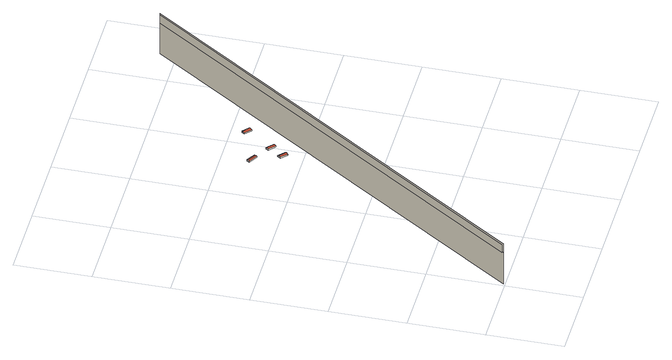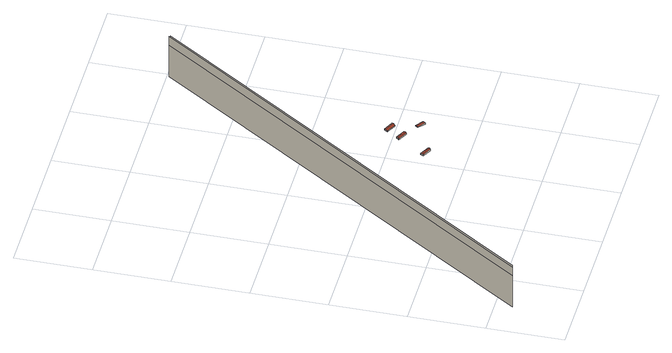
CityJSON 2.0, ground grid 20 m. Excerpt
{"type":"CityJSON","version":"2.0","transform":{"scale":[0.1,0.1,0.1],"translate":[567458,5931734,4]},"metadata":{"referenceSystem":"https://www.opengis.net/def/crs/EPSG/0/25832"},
"CityObjects":{
"building1":{"type":"Building","attributes":{"Grundfläche 2D":"37294.614935","Grundhöhe NN":"4.734"},"children":["building1-1","building1-2","building1-3","building1-4"],"geometry":[{"type":"MultiSurface","lod":"3","boundaries":[[[0,1,2,3]],[[4,5,6,7]],[[4,7,8,9]]],"semantics":{"surfaces":[{"type":"WallSurface"}],"values":[0,0,0]}}]},
"building1-1":{"type":"BuildingInstallation","parents":["building1"],"geometry":[{"type":"MultiSurface","lod":"3","boundaries":[[[10,11,12,13]],[[14,10,13,15]],[[12,16,17,15,13]],[[17,18,14,15]],[[14,18,19,11,10]],[[19,16,12,11]]],"semantics":{"surfaces":[{"type":"RoofSurface"},{"type":"WallSurface"}],"values":[0,0,1,1,1,1]}}]},
"building1-2":{"type":"BuildingInstallation","parents":["building1"],"geometry":[{"type":"MultiSurface","lod":"3","boundaries":[[[20,21,22,23]],[[24,21,20,25]],[[26,27,23,22]],[[23,27,28,25,20]],[[28,29,24,25]],[[29,30,26,22,21,24]]],"semantics":{"surfaces":[{"type":"RoofSurface"},{"type":"WallSurface"}],"values":[0,0,1,1,1,1]}}]},
"building1-3":{"type":"BuildingInstallation","parents":["building1"],"geometry":[{"type":"MultiSurface","lod":"3","boundaries":[[[31,32,33,34]],[[35,32,31,36]],[[37,38,34,33]],[[34,38,39,36,31]],[[39,40,35,36]],[[35,40,37,33,32]]],"semantics":{"surfaces":[{"type":"RoofSurface"},{"type":"WallSurface"}],"values":[0,0,1,1,1,1]}}]},
"building1-4":{"type":"BuildingInstallation","parents":["building1"],"geometry":[{"type":"MultiSurface","lod":"3","boundaries":[[[41,42,43,44]],[[45,42,41,46]],[[47,48,44,43]],[[44,48,49,46,41]],[[49,50,45,46]],[[45,50,47,43,42]]],"semantics":{"surfaces":[{"type":"RoofSurface"},{"type":"WallSurface"}],"values":[0,0,1,1,1,1]}}]}
},
"vertices":[
[5,8,133],[698,1043,133],[698,1043,108],[5,8,108],[704,1044,107],[704,1044,133],[8,5,133],[8,5,107],[8,5,7],[704,1044,7],
[211,683,132],[213,687,131],[192,701,130],[189,697,131],[208,679,131],[187,693,130],[192,701,126],[187,693,126],[208,679,129],[213,687,129],
[240,612,131],[219,626,135],[216,622,134],[237,608,129],[222,630,133],[243,616,129],[216,622,129],[237,608,126],[243,616,126],[222,630,129],[219,626,129],
[265,648,131],[244,662,135],[241,658,134],[262,644,129],[246,666,133],[267,652,129],[241,658,129],[262,644,126],[267,652,126],[246,666,129],
[314,722,131],[293,735,135],[290,731,133],[311,717,129],[296,739,133],[316,725,129],[290,731,129],[311,717,126],[316,725,126],[296,739,129]
]}
